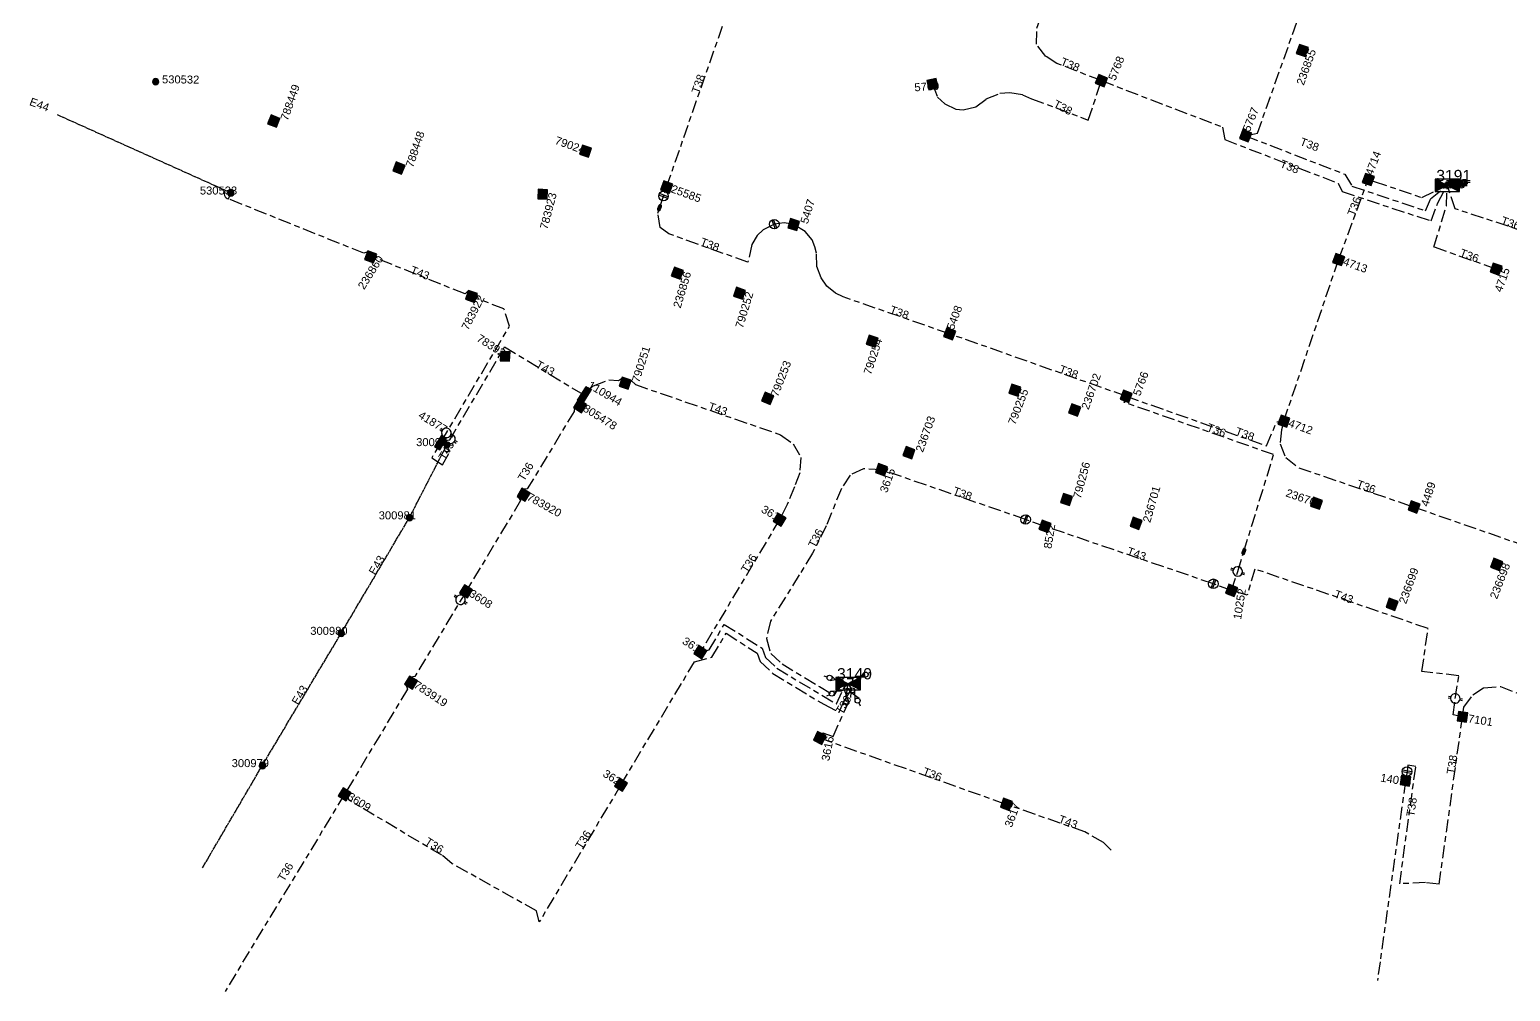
# Model space of a CAD drawing. Header units: metres. Extents: x 301341 to 310479, y 6262403 to 6265281.
# Drawn here: x 306599.6 to 307062.3, y 6264007.8 to 6264308.3 of the extents above; entities that cross this region are included whole.
import ezdxf
from ezdxf.enums import TextEntityAlignment as Align

# ---------------------------------------------------------------- set-up
doc = ezdxf.new("R2010")
doc.units = ezdxf.units.M
doc.linetypes.add('Cable Exist OH', pattern=[1, 1, 0])
doc.linetypes.add('Cable Exist UG', pattern=[8.2, 4, -1.2, 1.8, -1.2])
doc.layers.get('0').update_dxf_attribs({"color": 6})
for name, color, linetype in [('Equip_LV_EXT', 7, 'Continuous'), ('Mains_LV_EXT', 7, 'Continuous'), ('Sub_SP_EXT', 7, 'Continuous'), ('SupportsOH_SP_TR_HV_LV_SL_EXT', 7, 'Continuous'), ('SupportsUG_SP_LV_EXT', 7, 'Continuous'), ('SupportsUG_SP_LV_SL_EXT', 7, 'Continuous')]:
    doc.layers.add(name, color=color, linetype=linetype)
doc.styles.add('COLUMN_LABEL', font='arial.ttf')
doc.styles.add('iecARIAL', font='arial.ttf', dxfattribs={"height": 2})
doc.styles.add('POLE_LABEL', font='arial.ttf')
doc.styles.get("Standard").update_dxf_attribs({"font": 'arial.ttf'})

# ---------------------------------------------------------------- blocks, each defined once
blk = doc.blocks.new('SUB_PADMOUNT_EXT')
for points in [[(0, 0), (-3.84, 1.92), (-3.84, -1.92)], [(0, 0), (3.84, 1.92), (3.84, -1.92)]]:
    blk.add_hatch(color=256).paths.add_polyline_path(points)
for p, q in [((3.84, 1.92), (-3.84, -1.92)), ((-3.84, 1.92), (3.84, -1.92))]:
    blk.add_line(p, q)
blk.add_lwpolyline([(-3.84, -1.92), (3.84, -1.92), (3.84, 1.92), (-3.84, 1.92)], close=True)
for tag, height, flags, p in [('STREET_CODE', 0.2, 9, (1.5, 0)), ('ASSET_NUM', 3.5, 8, (2, 2)), ('CONSTRUCTED_VOLTAGE', 0.2, 9, (1.5, -0.2)), ('OPERATING_VOLTAGE', 0.2, 9, (1.5, -0.6)), ('ORIENTATION', 0.2, 9, (1.5, -0.8)), ('OWNED_BY', 0.2, 9, (1.5, -1)), ('OPERATED_BY', 0.2, 9, (1.5, -1.2)), ('SECONDARY_VOLTAGE', 0.2, 9, (1.5, -1.6)), ('STATE', 0.2, 9, (1.5, -1.8)), ('SUBSTATION_TYPE', 0.2, 9, (1.5, -2.2)), ('STREETNAME', 0.2, 9, (1.5, -3)), ('SUBURB', 0.2, 9, (1.5, -3.2)), ('Z', 0.2, 1, (1.5, -3.6)), ('NO_PHASES', 0.2, 9, (1.5, -0.4)), ('MAINTAINED_BY', 0.2, 9, (1.5, -1.4)), ('PARENT', 0.2, 9, (1.5, -2)), ('USAGE', 0.2, 9, (1.5, -2.4)), ('LEGEND', 0.2, 9, (1.5, -2.6)), ('LOCATION', 0.2, 9, (1.5, -2.8)), ('NOTES', 0.2, 9, (1.5, -3.4))]:
    blk.add_attdef(tag, text='', height=height, dxfattribs=dict(flags=flags)).set_placement(p, align=Align.MIDDLE_LEFT)
blk = doc.blocks.new('COLUMN_EXT')
blk.add_hatch(color=256).paths.add_polyline_path([(-1.49, 1.48), (-1.49, -1.49), (1.48, -1.49), (1.48, 1.48)])
blk.add_lwpolyline([(-1.49, -1.49), (1.48, -1.49), (1.48, 1.48), (-1.49, 1.48)], close=True)
for tag, height, style, flags, p in [('STRUCTURE_PLANT_NUMBER', 0.2, 'POLE_LABEL', 9, (1.81, 0.03)), ('ASSET_NUM', 2.5, 'COLUMN_LABEL', 8, (2, 2)), ('STREET_CODE', 0.2, 'COLUMN_LABEL', 9, (1.81, -0.2))]:
    blk.add_attdef(tag, text='', height=height, dxfattribs=dict(style=style, flags=flags)).set_placement(p, align=Align.MIDDLE_LEFT)
at = {"flags": 1}
blk.add_attdef('Z', (1.81, -2.35), '', height=0.2, dxfattribs=at)
at = {"flags": 9}
for tag, p in [('COLUMN_TYPE', (1.81, -0.4)), ('OWNED_BY', (1.81, -0.6)), ('STATE', (1.81, -0.8)), ('USAGE', (1.81, -1)), ('STREETNAME', (1.81, -1.6)), ('SUBURB', (1.81, -1.8)), ('LEGEND', (1.81, -1.2)), ('LOCATION', (1.81, -1.4)), ('NOTES', (1.81, -2))]:
    blk.add_attdef(tag, text='', height=0.2, dxfattribs=at).set_placement(p, align=Align.MIDDLE_LEFT)
blk = doc.blocks.new('PILLAR_EXT')
blk.add_hatch(color=256).paths.add_polyline_path([(-2.475, 0.99), (-2.475, -0.99), (2.475, -0.99), (2.475, 0.99)])
blk.add_lwpolyline([(-2.475, -0.99), (2.475, -0.99), (2.475, 0.99), (-2.475, 0.99)], close=True)
at = {"style": 'iecARIAL', "flags": 8}
blk.add_attdef('ASSET_NUM', (1.5, 3.5), '', height=2.5, dxfattribs=at)
for tag, p, flags in [('OWNED_BY', (0, -0.2), 9), ('STATE', (0, -0.4), 9), ('SUPPORT_TYPE', (0, -0.6), 9), ('STREETNAME', (0, -1.8), 9), ('SUBURB', (0, -2), 1), ('USAGE', (0, -0.8), 9), ('LEGEND', (0, -1), 9), ('LOCATION', (0, -1.2), 9), ('NOTES', (0, -1.4), 9), ('PARENT', (0, -1.6), 9)]:
    blk.add_attdef(tag, p, '', height=0.2, dxfattribs=dict(flags=flags))
blk = doc.blocks.new('POLE_EXT')
blk.add_hatch(color=256).paths.add_polyline_path([(-1, 0, 1), (1, 0, 1)])
blk.add_lwpolyline([(-1, 0, 1), (1, 0, 1)], format="xyb", close=True)
for tag, height, flags, p in [('pNumber', 2.5, 8, (-17.84, 2.07)), ('OWNED_BY', 0.2, 9, (1.35, -0.4)), ('SPECIAL_USE', 0.2, 9, (1.35, -0.8)), ('STATE', 0.2, 9, (1.35, -1)), ('cLV', 0.2, 9, (1.35, -1.4)), ('hDepth', 0.2, 9, (1.35, -1.6)), ('hDia', 0.2, 9, (1.35, -1.8)), ('cHV', 0.2, 9, (1.35, -2)), ('cLinedev', 0.2, 9, (1.35, -3.4)), ('pExisting', 0.2, 9, (1.35, -3.8)), ('pFooting', 0.2, 9, (1.35, -4.4)), ('pNew', 0.2, 9, (1.35, -4.6)), ('PARENT', 0.2, 9, (1.35, -0.6)), ('USAGE', 0.2, 9, (1.35, -1.2)), ('LBRACKET', 0.2, 9, (1.35, -2.2)), ('LExisting', 0.2, 9, (1.35, -2.4)), ('LANTNUMBER', 0.2, 9, (1.35, -2.6)), ('LOther', 0.2, 9, (1.35, -2.8)), ('LRemove', 0.2, 9, (1.35, -3)), ('LEGEND', 0.2, 9, (1.35, -3.2)), ('LOCATION', 0.2, 9, (1.35, -3.6)), ('PFNUMBER', 0.2, 9, (1.35, -4)), ('NEWPFNUMBER', 0.2, 9, (1.35, -4.2)), ('pRelocate', 0.2, 9, (1.35, -5)), ('pRemove', 0.2, 9, (1.35, -5.2)), ('pReplace', 0.2, 9, (1.35, -5.4)), ('pStay', 0.2, 9, (1.35, -5.6)), ('pType', 0.2, 9, (1.35, -5.8)), ('cspan', 0.2, 9, (1.35, -6)), ('STREETNAME', 0.2, 9, (1.35, -6.2)), ('SUBURB', 0.2, 9, (1.35, -6.4)), ('OPERATED_BY', 0.2, 9, (1.36, -7.01)), ('NOTES', 0.2, 9, (1.35, -6.6)), ('MAINTAINED_BY', 0.2, 9, (1.36, -6.81))]:
    blk.add_attdef(tag, text='', height=height, dxfattribs=dict(flags=flags)).set_placement(p, align=Align.MIDDLE_LEFT)
at = {"style": 'POLE_LABEL'}
for tag, height, flags, p in [('STRUCTURE_PLANT_NUMBER', 0.2, 9, (1.35, 0.03)), ('ASSET_NUM', 2.5, 8, (2, 2)), ('STREET_CODE', 0.2, 9, (1.35, -0.2))]:
    blk.add_attdef(tag, text='', height=height, dxfattribs=dict(at, flags=flags)).set_placement(p, align=Align.MIDDLE_LEFT)
at = {"flags": 1}
blk.add_attdef('Z', (1.35, -7.33), '', height=0.2, dxfattribs=at)
blk = doc.blocks.new('LV_STJ_EXT')
h = blk.add_hatch(color=256)
edge = h.paths.add_edge_path()
edge.add_ellipse((-0.59, 0.13), major_axis=(0.226, 0.226), ratio=1, start_angle=45, end_angle=135)
edge.add_line((-0.91, 0.13), (-0.91, -0.13))
edge.add_ellipse((-0.59, -0.13), major_axis=(0.226, 0.226), ratio=1, start_angle=135, end_angle=225)
edge.add_line((-0.59, -0.45), (0.59, -0.45))
edge.add_ellipse((0.59, -0.13), major_axis=(-0.226, 0.226), ratio=1, start_angle=135, end_angle=225)
edge.add_line((0.91, -0.13), (0.91, 0.13))
edge.add_ellipse((0.59, 0.13), major_axis=(-0.226, 0.226), ratio=1, start_angle=225, end_angle=315)
edge.add_line((0.59, 0.45), (-0.59, 0.45))
blk.add_lwpolyline([(-0.91, 0.13), (-0.91, -0.13, 0.414214), (-0.59, -0.45), (0.59, -0.45, 0.414214), (0.91, -0.13), (0.91, 0.13, 0.414214), (0.59, 0.45), (-0.59, 0.45, 0.414214)], format="xyb", close=True)
at = {"flags": 1}
blk.add_attdef('Z', (0, 0), '', height=0.2, dxfattribs=at)
at = {"flags": 9}
for tag, p in [('ORIENTATION', (0, 0)), ('USAGE', (0, -0.2)), ('LEGEND', (0, -0.4)), ('NOTES', (0, -0.6))]:
    blk.add_attdef(tag, text='', height=0.2, dxfattribs=at).set_placement(p, align=Align.MIDDLE_LEFT)
blk = doc.blocks.new('LV_UG_LINKS_CLOSED_EXT')
blk.add_wipeout([(-1.06, 1.06), (-1.18, 0.92), (-1.29, 0.76), (-1.37, 0.59), (-1.43, 0.42), (-1.48, 0.23), (-1.49, 0.05), (-1.49, -0.14), (-1.46, -0.33), (-1.41, -0.51), (-1.33, -0.68), (-1.24, -0.84), (-1.12, -0.99), (-0.99, -1.12), (-0.84, -1.24), (-0.68, -1.33), (-0.51, -1.41), (-0.33, -1.46), (-0.14, -1.49), (0.05, -1.49), (0.23, -1.48), (0.42, -1.43), (0.59, -1.37), (0.76, -1.29), (0.92, -1.18), (1.06, -1.06), (1.18, -0.92), (1.29, -0.76), (1.37, -0.59), (1.43, -0.42), (1.48, -0.23), (1.49, -0.05), (1.49, 0.14), (1.46, 0.33), (1.41, 0.51), (1.33, 0.68), (1.24, 0.84), (1.12, 0.99), (0.99, 1.12), (0.84, 1.24), (0.68, 1.33), (0.51, 1.41), (0.33, 1.46), (0.14, 1.49), (-0.05, 1.49), (-0.23, 1.48), (-0.42, 1.43), (-0.59, 1.37), (-0.76, 1.29), (-0.92, 1.18)])
for p, q in [((-0.25, -1.48), (-0.25, 1.48)), ((0.25, -1.48), (0.25, 1.48))]:
    blk.add_line(p, q)
blk.add_circle((0, 0), 1.5)
at = {"flags": 9}
for tag, p in [('ACTUAL_STATUS', (0, 0)), ('CONSTRUCTED_VOLTAGE', (0, -0.2)), ('OPERATING_VOLTAGE', (0, -0.6)), ('ORIENTATION', (0, -0.8)), ('STATE', (0, -1)), ('SWITCH_TYPE', (0, -1.2)), ('NO_PHASES', (0, -0.4)), ('USAGE', (0, -1.4)), ('NOTES', (0, -1.6))]:
    blk.add_attdef(tag, text='', height=0.2, dxfattribs=at).set_placement(p, align=Align.MIDDLE_LEFT)
at = {"flags": 1}
blk.add_attdef('Z', (0, 0), '', height=0.2, dxfattribs=at)
blk = doc.blocks.new('LV_UG_LINKS_OPEN_EXT')
for p, q in [((-0.25, 1.47), (-0.25, 2.22)), ((0.25, 1.47), (0.25, 2.22)), ((-0.25, -1.47), (-0.25, -2.22)), ((0.25, -1.47), (0.25, -2.22))]:
    blk.add_line(p, q)
at = {"flags": 9}
for tag, p in [('ACTUAL_STATUS', (0, 0)), ('CONSTRUCTED_VOLTAGE', (0, -0.2)), ('OPERATING_VOLTAGE', (0, -0.6)), ('ORIENTATION', (0, -0.8)), ('STATE', (0, -1)), ('SWITCH_TYPE', (0, -1.2)), ('NO_PHASES', (0, -0.4)), ('USAGE', (0, -1.4)), ('NOTES', (0, -1.6))]:
    blk.add_attdef(tag, text='', height=0.2, dxfattribs=at).set_placement(p, align=Align.MIDDLE_LEFT)
at = {"flags": 1}
blk.add_attdef('Z', (0, 0), '', height=0.2, dxfattribs=at)
blk.add_wipeout([(-0.25, 1.47), (-0.43, 1.43), (-0.61, 1.36), (-0.77, 1.28), (-0.93, 1.17), (-1.07, 1.05), (-1.19, 0.9), (-1.29, 0.75), (-1.38, 0.58), (-1.44, 0.4), (-1.48, 0.22), (-1.49, 0.03), (-1.49, -0.16), (-1.45, -0.34), (-1.4, -0.52), (-1.32, -0.69), (-1.23, -0.85), (-1.11, -1), (-0.98, -1.13), (-0.83, -1.24), (-0.66, -1.34), (-0.49, -1.41), (-0.31, -1.46), (-0.13, -1.49), (0.06, -1.49), (0.25, -1.47), (0.43, -1.43), (0.61, -1.36), (0.77, -1.28), (0.93, -1.17), (1.07, -1.05), (1.19, -0.9), (1.29, -0.75), (1.38, -0.58), (1.44, -0.4), (1.48, -0.22), (1.49, -0.03), (1.49, 0.16), (1.45, 0.34), (1.4, 0.52), (1.32, 0.69), (1.23, 0.85), (1.11, 1), (0.98, 1.13), (0.83, 1.24), (0.66, 1.34), (0.49, 1.41), (0.31, 1.46), (0.13, 1.49), (-0.06, 1.49)])
blk.add_lwpolyline([(0, -1.49, 1), (0, 1.49, 1)], format="xyb", close=True)
blk = doc.blocks.new('LV_UG_DFUSE_CLOSED_EXT')
for points in [[(1, 0), (0, 0)], [(5.04, 0.73), (2.16, -0.72)], [(5.05, -0.71), (2.16, 0.72)], [(6.2, 0.01), (7.2, 0.01)]]:
    blk.add_lwpolyline(points)
for centre in [(1.8, 0), (5.4, 0.01)]:
    blk.add_circle(centre, 0.8)
at = {"flags": 9}
for tag, p in [('ACTUAL_STATUS', (0, 0)), ('CONSTRUCTED_VOLTAGE', (0, -0.2)), ('OPERATING_VOLTAGE', (0, -0.6)), ('ORIENTATION', (0, -0.8)), ('STATE', (0, -1)), ('SWITCH_TYPE', (0, -1.2)), ('NO_PHASES', (0, -0.4)), ('USAGE', (0, -1.4)), ('NOTES', (0, -1.6))]:
    blk.add_attdef(tag, text='', height=0.2, dxfattribs=at).set_placement(p, align=Align.MIDDLE_LEFT)
at = {"flags": 1}
blk.add_attdef('Z', (0, 0), '', height=0.2, dxfattribs=at)

msp = doc.modelspace()

# ---------------------------------------------------------------- linework, layer by layer
at = {"layer": 'Mains_LV_EXT', "linetype": 'Cable Exist UG'}
for points in [[(306979.51, 6264275.17), (306983.23, 6264275.96), (307002.43, 6264330.07), (307001.31, 6264333.13)], [(306934.49, 6264292.4), (306920.58, 6264297.75), (306917.08, 6264299.99), (306914.17, 6264303.8), (306914.33, 6264308.83), (306918.74, 6264321.14)], [(306881.71, 6264291.31), (306883.31, 6264287.23), (306885.56, 6264285.13), (306888.98, 6264283.44), (306891.33, 6264283.24), (306895.24, 6264284.22), (306898.48, 6264286.69), (306902.79, 6264288.47), (306905.84, 6264288.75), (306909.84, 6264288.02), (306912.65, 6264286.76), (306930.39, 6264280.06), (306934.49, 6264292.4)], [(306934.49, 6264292.4), (306972.28, 6264277.9), (306973.01, 6264273.99), (307008.5, 6264260.32), (307009.69, 6264257.74), (307037.49, 6264248.56), (307039.59, 6264254.19), (307042.56, 6264259.72)], [(306979.51, 6264275.17), (307010.57, 6264263.14), (307012.76, 6264259.43), (307035.74, 6264251.72), (307037.3, 6264255.5), (307042.56, 6264259.72)], [(307008.6, 6264236.5), (307017.88, 6264261.53)], [(307017.88, 6264261.53), (307019.76, 6264260.89)], [(307019.76, 6264260.89), (307034.6, 6264255.88), (307042.56, 6264259.72)], [(307057.82, 6264233.51), (307038.37, 6264240.41), (307042.27, 6264253.29), (307042.56, 6264259.72)], [(307076.73, 6264256.46), (307073.98, 6264257.39), (307069.4, 6264244.31), (307045.06, 6264252.35), (307042.56, 6264259.72)], [(306887.05, 6264213.28), (306853.8, 6264224.82), (306851.35, 6264226), (306848.68, 6264228.22), (306846.87, 6264230.77), (306845.57, 6264234.32), (306845.44, 6264238.51), (306844.95, 6264240.52), (306844.07, 6264242.67), (306841.96, 6264245.3), (306838.32, 6264247.44)], [(306991.5, 6264186.02), (307008.6, 6264236.5)], [(306942.22, 6264193.79), (306887.05, 6264213.28)], [(306772.87, 6264194.15), (306775.76, 6264197.09), (306780.52, 6264198.93), (306783.54, 6264198.66), (306784.87, 6264199.55), (306787.49, 6264198.73), (306788.85, 6264197.44), (306834.21, 6264181.78), (306838.14, 6264178.95), (306840.54, 6264174.69), (306840.2, 6264169.88), (306838.54, 6264165.47), (306836.31, 6264160), (306833.91, 6264155.24)], [(306979, 6264145.29), (306988.3, 6264175.56), (306941.63, 6264191.88), (306942.22, 6264193.79)], [(306942.22, 6264193.79), (306986.09, 6264178.32), (306989.27, 6264185.84), (306991.5, 6264186.02)], [(306991.5, 6264186.02), (306990.73, 6264183.34), (306990.31, 6264178.89), (306992.08, 6264174.63), (306996.16, 6264171.46), (307032.19, 6264159.15)], [(306865.77, 6264170.84), (306860.12, 6264171.13), (306855.97, 6264169.15), (306853.25, 6264164.99), (306848.51, 6264153.26), (306844.17, 6264144.73), (306840.05, 6264137.95), (306831.08, 6264123.54), (306829.82, 6264118.05), (306831.15, 6264113.38), (306834.69, 6264110.18), (306846.36, 6264103.05), (306850.98, 6264100.34), (306853.49, 6264104.37), (306855.31, 6264104.03)], [(307032.19, 6264159.15), (307085.28, 6264140.68)], [(306833.91, 6264155.24), (306809.16, 6264113.83)], [(306809.16, 6264113.83), (306811.92, 6264114.6), (306816.62, 6264122.5), (306828.52, 6264115.05), (306829.49, 6264112.18), (306833.03, 6264108.82), (306851.69, 6264097.65), (306854.01, 6264102.7), (306855.31, 6264104.03)], [(306784.34, 6264072.41), (306807.28, 6264110.77), (306812.74, 6264112.25), (306817.24, 6264119.76), (306826.95, 6264113.49), (306827.86, 6264110.95), (306831.84, 6264107.12), (306847.74, 6264097.53), (306852.49, 6264095.05), (306854.86, 6264100.57), (306855.31, 6264104.03)], [(306846.47, 6264087.01), (306847.4, 6264088.63), (306850.62, 6264087.46), (306856.16, 6264099.75), (306856.34, 6264102.41), (306855.31, 6264104.03)], [(307040.04, 6264041.31), (307047.3, 6264093.64)], [(306846.47, 6264087.01), (306904.82, 6264066.28)], [(306697.98, 6264069.42), (306660.63, 6264007.84)], [(306758.83, 6264029.56), (306757.93, 6264032.99), (306731.64, 6264047.73), (306728.39, 6264050.37), (306699.58, 6264067.46), (306697.98, 6264069.42)], [(306784.34, 6264072.41), (306758.83, 6264029.56)], [(306937.51, 6264052), (306935.09, 6264054.39), (306929.31, 6264057.67), (306904.82, 6264066.28)]]:
    msp.add_lwpolyline(points, dxfattribs=at)
at = {"layer": 'Mains_LV_EXT', "linetype": 'Cable Exist OH'}
for points in [[(306662.24, 6264257.43), (306608.24, 6264281.72)], [(306696.92, 6264119.74), (306718.24, 6264155.85)], [(306653.59, 6264046.44), (306672.31, 6264078.48), (306696.92, 6264119.74)]]:
    msp.add_lwpolyline(points, dxfattribs=at)
at = {"layer": 'Mains_LV_EXT', "linetype": 'Continuous'}
for points in [[(306660.63, 6264258.17, 0.516591), (306661.75, 6264255.44)], [(306729.11, 6264176.97, 0.406018), (306730.71, 6264176.76)]]:
    msp.add_lwpolyline(points, format="xyb", dxfattribs=at)

# ---------------------------------------------------------------- block references
at = {"layer": 'Equip_LV_EXT'}
for p in [(307041.56, 6264259.61), (307041.61, 6264260.03), (307041.82, 6264260.39), (307042.15, 6264260.63), (307042.56, 6264260.72)]:
    msp.add_blockref('LV_UG_DFUSE_CLOSED_EXT', p, dxfattribs=at)
for name, p, rotation in [('LV_STJ_EXT', (306796.42, 6264252.71), 69.94614195548051), ('LV_STJ_EXT', (306979, 6264145.29), 71.01957392173227), ('LV_UG_DFUSE_CLOSED_EXT', (306854.71, 6264104.22), 162.6730571647458), ('LV_UG_DFUSE_CLOSED_EXT', (306855.97, 6264104.38), 26.87647228065877), ('LV_UG_DFUSE_CLOSED_EXT', (306854.96, 6264103.45), 208.2384467967797), ('LV_UG_DFUSE_CLOSED_EXT', (306855.28, 6264103.49), 264.6184529714472), ('LV_UG_DFUSE_CLOSED_EXT', (306855.81, 6264103.49), 297.1981282286598)]:
    msp.add_blockref(name, p, dxfattribs=dict(at, rotation=rotation))
at = {"layer": 'Sub_SP_EXT'}
ref = msp.add_blockref('SUB_PADMOUNT_EXT', (307042.56, 6264259.72), dxfattribs=at)
ref.add_attrib('ASSET_NUM', '3191', dxfattribs={"layer": '0', "height": 3.5}).set_placement((307044.56, 6264259.97), align=Align.BOTTOM_CENTER)
ref = msp.add_blockref('SUB_PADMOUNT_EXT', (306855.31, 6264104.03), dxfattribs=at)
ref.add_attrib('ASSET_NUM', '3140', dxfattribs={"layer": '0', "height": 3.5}).set_placement((306857.31, 6264104.28), align=Align.BOTTOM_CENTER)
at = {"layer": 'SupportsOH_SP_TR_HV_LV_SL_EXT'}
ref = msp.add_blockref('POLE_EXT', (306638.94, 6264292.07), dxfattribs=at)
ref.add_attrib('ASSET_NUM', '530532', dxfattribs={"layer": '0', "height": 2.5, "rotation": 359.5034, "style": 'POLE_LABEL'}).set_placement((306640.94, 6264292.82), align=Align.MIDDLE_LEFT)
ref = msp.add_blockref('POLE_EXT', (306662.42, 6264257.32), dxfattribs=at)
ref.add_attrib('ASSET_NUM', '530533', dxfattribs={"layer": '0', "height": 2.5, "style": 'POLE_LABEL'}).set_placement((306664.42, 6264258.07), align=Align.MIDDLE_RIGHT)
ref = msp.add_blockref('POLE_EXT', (306730, 6264178.7), dxfattribs=at)
ref.add_attrib('ASSET_NUM', '300982', dxfattribs={"layer": '0', "height": 2.5, "rotation": 359.9367, "style": 'POLE_LABEL'}).set_placement((306732, 6264179.45), align=Align.MIDDLE_RIGHT)
ref = msp.add_blockref('POLE_EXT', (306718.3, 6264155.85), dxfattribs=at)
ref.add_attrib('ASSET_NUM', '300981', dxfattribs={"layer": '0', "height": 2.5, "rotation": 0.1234, "style": 'POLE_LABEL'}).set_placement((306720.3, 6264156.6), align=Align.MIDDLE_RIGHT)
ref = msp.add_blockref('POLE_EXT', (306696.92, 6264119.74), dxfattribs=at)
ref.add_attrib('ASSET_NUM', '300980', dxfattribs={"layer": '0', "height": 2.5, "rotation": 359.9739, "style": 'POLE_LABEL'}).set_placement((306698.92, 6264120.49), align=Align.MIDDLE_RIGHT)
ref = msp.add_blockref('POLE_EXT', (306672.36, 6264078.41), dxfattribs=at)
ref.add_attrib('ASSET_NUM', '300979', dxfattribs={"layer": '0', "height": 2.5, "rotation": 359.9865, "style": 'POLE_LABEL'}).set_placement((306674.36, 6264079.16), align=Align.MIDDLE_RIGHT)
at = {"layer": 'SupportsUG_SP_LV_EXT'}
ref = msp.add_blockref('PILLAR_EXT', (306772.87, 6264194.15), dxfattribs=dict(at, rotation=237.8377994597488))
ref.add_attrib('ASSET_NUM', '110944', dxfattribs={"layer": '0', "height": 2.5, "rotation": 329.2198, "style": 'iecARIAL'}).set_placement((306774.37, 6264197.65), align=Align.MIDDLE_LEFT)
ref = msp.add_blockref('PILLAR_EXT', (306728.22, 6264179.67), dxfattribs=dict(at, rotation=238.2411118340441))
ref.add_attrib('ASSET_NUM', '41877', dxfattribs={"layer": '0', "height": 2.5, "rotation": 328.2773, "style": 'iecARIAL'}).set_placement((306729.72, 6264183.17), align=Align.MIDDLE_RIGHT)
at = {"layer": 'SupportsUG_SP_LV_SL_EXT'}
ref = msp.add_blockref('COLUMN_EXT', (306997.27, 6264301.81), dxfattribs=dict(at, rotation=250.2078264920328))
ref.add_attrib('ASSET_NUM', '236855', dxfattribs={"layer": '0', "height": 2.5, "rotation": 70.2803, "style": 'COLUMN_LABEL'}).set_placement((306999.27, 6264302.56), align=Align.TOP_RIGHT)
ref = msp.add_blockref('COLUMN_EXT', (306934.49, 6264292.4), dxfattribs=dict(at, rotation=157.754629104269))
ref.add_attrib('ASSET_NUM', '5768', dxfattribs={"layer": '0', "height": 2.5, "rotation": 67.8634, "style": 'COLUMN_LABEL'}).set_placement((306936.49, 6264293.15), align=Align.TOP_LEFT)
ref = msp.add_blockref('COLUMN_EXT', (306675.85, 6264279.76), dxfattribs=dict(at, rotation=338.5896160308232))
ref.add_attrib('ASSET_NUM', '788449', dxfattribs={"layer": '0', "height": 2.5, "rotation": 70.7686, "style": 'COLUMN_LABEL'}).set_placement((306677.85, 6264280.51), align=Align.TOP_LEFT)
ref = msp.add_blockref('COLUMN_EXT', (306881.71, 6264291.31), dxfattribs=dict(at, rotation=281.1310680715611))
ref.add_attrib('ASSET_NUM', '5769', dxfattribs={"layer": '0', "height": 2.5, "rotation": 3.8495, "style": 'COLUMN_LABEL'}).set_placement((306883.71, 6264292.06), align=Align.TOP_RIGHT)
ref = msp.add_blockref('COLUMN_EXT', (306979.51, 6264275.17), dxfattribs=dict(at, rotation=157.7936448017468))
ref.add_attrib('ASSET_NUM', '5767', dxfattribs={"layer": '0', "height": 2.5, "rotation": 67.9023, "style": 'COLUMN_LABEL'}).set_placement((306981.51, 6264275.92), align=Align.BOTTOM_LEFT)
ref = msp.add_blockref('COLUMN_EXT', (306714.99, 6264265.1), dxfattribs=dict(at, rotation=338.5896160308232))
ref.add_attrib('ASSET_NUM', '788448', dxfattribs={"layer": '0', "height": 2.5, "rotation": 71.4279, "style": 'COLUMN_LABEL'}).set_placement((306716.99, 6264265.85), align=Align.TOP_LEFT)
ref = msp.add_blockref('COLUMN_EXT', (306773.3, 6264270.38), dxfattribs=dict(at, rotation=250.8210140292979))
ref.add_attrib('ASSET_NUM', '790247', dxfattribs={"layer": '0', "height": 2.5, "rotation": 340.2127, "style": 'COLUMN_LABEL'}).set_placement((306775.3, 6264271.13), align=Align.TOP_RIGHT)
ref = msp.add_blockref('COLUMN_EXT', (307017.88, 6264261.53), dxfattribs=dict(at, rotation=160.5097375877126))
ref.add_attrib('ASSET_NUM', '4714', dxfattribs={"layer": '0', "height": 2.5, "rotation": 69.2812, "style": 'COLUMN_LABEL'}).set_placement((307019.88, 6264262.28), align=Align.BOTTOM_LEFT)
ref = msp.add_blockref('COLUMN_EXT', (306798.6, 6264259.2), dxfattribs=dict(at, rotation=69.9461420421742))
ref.add_attrib('ASSET_NUM', '25585', dxfattribs={"layer": '0', "height": 2.5, "rotation": 339.9102, "style": 'COLUMN_LABEL'}).set_placement((306800.6, 6264259.95), align=Align.TOP_LEFT)
ref = msp.add_blockref('COLUMN_EXT', (306759.9, 6264256.9), dxfattribs=dict(at, rotation=177.9329850797703))
ref.add_attrib('ASSET_NUM', '783923', dxfattribs={"layer": '0', "height": 2.5, "rotation": 75.3156, "style": 'COLUMN_LABEL'}).set_placement((306761.9, 6264257.65), align=Align.TOP_RIGHT)
ref = msp.add_blockref('COLUMN_EXT', (306838.32, 6264247.44), dxfattribs=dict(at, rotation=162.8756894988758))
ref.add_attrib('ASSET_NUM', '5407', dxfattribs={"layer": '0', "height": 2.5, "rotation": 72.9847, "style": 'COLUMN_LABEL'}).set_placement((306840.32, 6264248.19), align=Align.TOP_LEFT)
ref = msp.add_blockref('COLUMN_EXT', (306706.13, 6264237.36), dxfattribs=dict(at, rotation=339.7443503888295))
ref.add_attrib('ASSET_NUM', '236860', dxfattribs={"layer": '0', "height": 2.5, "rotation": 58.0177, "style": 'COLUMN_LABEL'}).set_placement((306708.13, 6264238.11), align=Align.TOP_RIGHT)
ref = msp.add_blockref('COLUMN_EXT', (307008.6, 6264236.5), dxfattribs=dict(at, rotation=70.18523815284509))
ref.add_attrib('ASSET_NUM', '4713', dxfattribs={"layer": '0', "height": 2.5, "rotation": 340.1487, "style": 'COLUMN_LABEL'}).set_placement((307010.6, 6264237.25), align=Align.TOP_LEFT)
ref = msp.add_blockref('COLUMN_EXT', (306801.95, 6264232.25), dxfattribs=dict(at, rotation=159.6583952583406))
ref.add_attrib('ASSET_NUM', '236856', dxfattribs={"layer": '0', "height": 2.5, "rotation": 73.1972, "style": 'COLUMN_LABEL'}).set_placement((306803.95, 6264233), align=Align.TOP_RIGHT)
ref = msp.add_blockref('COLUMN_EXT', (307057.82, 6264233.51), dxfattribs=dict(at, rotation=340.1407098629705))
ref.add_attrib('ASSET_NUM', '4715', dxfattribs={"layer": '0', "height": 2.5, "rotation": 70.1769, "style": 'COLUMN_LABEL'}).set_placement((307059.82, 6264234.26), align=Align.TOP_RIGHT)
ref = msp.add_blockref('COLUMN_EXT', (306737.65, 6264224.98), dxfattribs=dict(at, rotation=340.0168934781))
ref.add_attrib('ASSET_NUM', '783922', dxfattribs={"layer": '0', "height": 2.5, "rotation": 62.9892, "style": 'COLUMN_LABEL'}).set_placement((306739.65, 6264225.73), align=Align.TOP_RIGHT)
ref = msp.add_blockref('COLUMN_EXT', (306821.39, 6264225.97), dxfattribs=dict(at, rotation=340.8508790686716))
ref.add_attrib('ASSET_NUM', '790252', dxfattribs={"layer": '0', "height": 2.5, "rotation": 73.1515, "style": 'COLUMN_LABEL'}).set_placement((306823.39, 6264226.72), align=Align.TOP_RIGHT)
ref = msp.add_blockref('COLUMN_EXT', (306887.05, 6264213.28), dxfattribs=dict(at, rotation=159.3562735058641))
ref.add_attrib('ASSET_NUM', '5408', dxfattribs={"layer": '0', "height": 2.5, "rotation": 69.4653, "style": 'COLUMN_LABEL'}).set_placement((306889.05, 6264214.03), align=Align.BOTTOM_LEFT)
ref = msp.add_blockref('COLUMN_EXT', (306748.17, 6264206.28), dxfattribs=dict(at, rotation=356.4253746172219))
ref.add_attrib('ASSET_NUM', '783921', dxfattribs={"layer": '0', "height": 2.5, "rotation": 327.2368, "style": 'COLUMN_LABEL'}).set_placement((306750.17, 6264207.03), align=Align.TOP_RIGHT)
ref = msp.add_blockref('COLUMN_EXT', (306862.89, 6264211.03), dxfattribs=dict(at, rotation=341.0853444652504))
ref.add_attrib('ASSET_NUM', '790254', dxfattribs={"layer": '0', "height": 2.5, "rotation": 71.9257, "style": 'COLUMN_LABEL'}).set_placement((306864.89, 6264211.78), align=Align.MIDDLE_RIGHT)
ref = msp.add_blockref('COLUMN_EXT', (306785.67, 6264197.88), dxfattribs=dict(at, rotation=341.1076501290622))
ref.add_attrib('ASSET_NUM', '790251', dxfattribs={"layer": '0', "height": 2.5, "rotation": 72.4744, "style": 'COLUMN_LABEL'}).set_placement((306787.67, 6264198.63), align=Align.TOP_LEFT)
ref = msp.add_blockref('COLUMN_EXT', (306830.22, 6264193.13), dxfattribs=dict(at, rotation=337.166345886792))
ref.add_attrib('ASSET_NUM', '790253', dxfattribs={"layer": '0', "height": 2.5, "rotation": 68.7204, "style": 'COLUMN_LABEL'}).set_placement((306832.22, 6264193.88), align=Align.MIDDLE_LEFT)
ref = msp.add_blockref('COLUMN_EXT', (306926.11, 6264189.51), dxfattribs=dict(at, rotation=160.1675997102997))
ref.add_attrib('ASSET_NUM', '236702', dxfattribs={"layer": '0', "height": 2.5, "rotation": 70.2766, "style": 'COLUMN_LABEL'}).set_placement((306928.11, 6264190.26), align=Align.TOP_LEFT)
ref = msp.add_blockref('COLUMN_EXT', (306942.22, 6264193.79), dxfattribs=dict(at, rotation=159.3942886700208))
ref.add_attrib('ASSET_NUM', '5766', dxfattribs={"layer": '0', "height": 2.5, "rotation": 69.5027, "style": 'COLUMN_LABEL'}).set_placement((306944.22, 6264194.54), align=Align.TOP_LEFT)
ref = msp.add_blockref('COLUMN_EXT', (306907.42, 6264195.66), dxfattribs=dict(at, rotation=341.0853444652504))
ref.add_attrib('ASSET_NUM', '790255', dxfattribs={"layer": '0', "height": 2.5, "rotation": 68.8801, "style": 'COLUMN_LABEL'}).set_placement((306909.42, 6264196.41), align=Align.TOP_RIGHT)
ref = msp.add_blockref('COLUMN_EXT', (306771.56, 6264190.71), dxfattribs=dict(at, rotation=57.77524515966379))
ref.add_attrib('ASSET_NUM', '805478', dxfattribs={"layer": '0', "height": 2.5, "rotation": 327.739, "style": 'COLUMN_LABEL'}).set_placement((306773.56, 6264191.46), align=Align.TOP_LEFT)
ref = msp.add_blockref('COLUMN_EXT', (306874.33, 6264176.18), dxfattribs=dict(at, rotation=340.1746232505129))
ref.add_attrib('ASSET_NUM', '236703', dxfattribs={"layer": '0', "height": 2.5, "rotation": 70.0612, "style": 'COLUMN_LABEL'}).set_placement((306876.33, 6264176.93), align=Align.TOP_LEFT)
ref = msp.add_blockref('COLUMN_EXT', (306991.5, 6264186.02), dxfattribs=dict(at, rotation=70.21424982532875))
ref.add_attrib('ASSET_NUM', '4712', dxfattribs={"layer": '0', "height": 2.5, "rotation": 340.178, "style": 'COLUMN_LABEL'}).set_placement((306993.5, 6264186.77), align=Align.TOP_LEFT)
ref = msp.add_blockref('COLUMN_EXT', (306865.77, 6264170.84), dxfattribs=dict(at, rotation=340.1746232844458))
ref.add_attrib('ASSET_NUM', '3615', dxfattribs={"layer": '0', "height": 2.5, "rotation": 70.2108, "style": 'COLUMN_LABEL'}).set_placement((306867.77, 6264171.59), align=Align.TOP_RIGHT)
ref = msp.add_blockref('COLUMN_EXT', (306923.58, 6264161.52), dxfattribs=dict(at, rotation=341.2564266303434))
ref.add_attrib('ASSET_NUM', '790256', dxfattribs={"layer": '0', "height": 2.5, "rotation": 74.9989, "style": 'COLUMN_LABEL'}).set_placement((306925.58, 6264162.27), align=Align.TOP_LEFT)
ref = msp.add_blockref('COLUMN_EXT', (307032.19, 6264159.15), dxfattribs=dict(at, rotation=159.6343854007071))
ref.add_attrib('ASSET_NUM', '4489', dxfattribs={"layer": '0', "height": 2.5, "rotation": 71.865, "style": 'COLUMN_LABEL'}).set_placement((307034.19, 6264159.9), align=Align.TOP_LEFT)
ref = msp.add_blockref('COLUMN_EXT', (306753.92, 6264163), dxfattribs=dict(at, rotation=239.5344553747638))
ref.add_attrib('ASSET_NUM', '783920', dxfattribs={"layer": '0', "height": 2.5, "rotation": 330.9454, "style": 'COLUMN_LABEL'}).set_placement((306755.92, 6264163.75), align=Align.TOP_LEFT)
ref = msp.add_blockref('COLUMN_EXT', (306945.33, 6264154.06), dxfattribs=dict(at, rotation=339.9917501379053))
ref.add_attrib('ASSET_NUM', '236701', dxfattribs={"layer": '0', "height": 2.5, "rotation": 74.0152, "style": 'COLUMN_LABEL'}).set_placement((306947.33, 6264154.81), align=Align.TOP_LEFT)
ref = msp.add_blockref('COLUMN_EXT', (307001.68, 6264160.35), dxfattribs=dict(at, rotation=160.7008144651046))
ref.add_attrib('ASSET_NUM', '236700', dxfattribs={"layer": '0', "height": 2.5, "rotation": 340.7735, "style": 'COLUMN_LABEL'}).set_placement((307003.68, 6264161.1), align=Align.TOP_RIGHT)
ref = msp.add_blockref('COLUMN_EXT', (306833.91, 6264155.24), dxfattribs=dict(at, rotation=239.8600631111749))
ref.add_attrib('ASSET_NUM', '3618', dxfattribs={"layer": '0', "height": 2.5, "rotation": 329.8963, "style": 'COLUMN_LABEL'}).set_placement((306835.91, 6264155.99), align=Align.TOP_RIGHT)
ref = msp.add_blockref('COLUMN_EXT', (306916.85, 6264153.13), dxfattribs=dict(at, rotation=340.1460119834026))
ref.add_attrib('ASSET_NUM', '8522', dxfattribs={"layer": '0', "height": 2.5, "rotation": 80.9164, "style": 'COLUMN_LABEL'}).set_placement((306918.85, 6264153.88), align=Align.MIDDLE_RIGHT)
ref = msp.add_blockref('COLUMN_EXT', (307057.96, 6264141.25), dxfattribs=dict(at, rotation=158.7210179187231))
ref.add_attrib('ASSET_NUM', '236698', dxfattribs={"layer": '0', "height": 2.5, "rotation": 68.8299, "style": 'COLUMN_LABEL'}).set_placement((307059.96, 6264142), align=Align.TOP_RIGHT)
ref = msp.add_blockref('COLUMN_EXT', (307025.32, 6264128.79), dxfattribs=dict(at, rotation=339.9917501150832))
ref.add_attrib('ASSET_NUM', '236699', dxfattribs={"layer": '0', "height": 2.5, "rotation": 70.0612, "style": 'COLUMN_LABEL'}).set_placement((307027.32, 6264129.54), align=Align.TOP_LEFT)
ref = msp.add_blockref('COLUMN_EXT', (306735.96, 6264132.85), dxfattribs=dict(at, rotation=57.76724180268513))
ref.add_attrib('ASSET_NUM', '3608', dxfattribs={"layer": '0', "height": 2.5, "rotation": 327.7312, "style": 'COLUMN_LABEL'}).set_placement((306737.96, 6264133.6), align=Align.TOP_LEFT)
ref = msp.add_blockref('COLUMN_EXT', (306975.18, 6264133.12), dxfattribs=dict(at, rotation=338.1299009801859))
ref.add_attrib('ASSET_NUM', '10252', dxfattribs={"layer": '0', "height": 2.5, "rotation": 80.9142, "style": 'COLUMN_LABEL'}).set_placement((306977.18, 6264133.87), align=Align.TOP_RIGHT)
ref = msp.add_blockref('COLUMN_EXT', (306809.16, 6264113.83), dxfattribs=dict(at, rotation=237.4797053893584))
ref.add_attrib('ASSET_NUM', '3619', dxfattribs={"layer": '0', "height": 2.5, "rotation": 327.5159, "style": 'COLUMN_LABEL'}).set_placement((306811.16, 6264114.58), align=Align.TOP_RIGHT)
ref = msp.add_blockref('COLUMN_EXT', (306718.75, 6264104.31), dxfattribs=dict(at, rotation=238.907376625786))
ref.add_attrib('ASSET_NUM', '783919', dxfattribs={"layer": '0', "height": 2.5, "rotation": 326.6888, "style": 'COLUMN_LABEL'}).set_placement((306720.75, 6264105.06), align=Align.TOP_LEFT)
ref = msp.add_blockref('COLUMN_EXT', (307047.3, 6264093.64), dxfattribs=dict(at, rotation=81.02359883172144))
ref.add_attrib('ASSET_NUM', '7101', dxfattribs={"layer": '0', "height": 2.5, "rotation": 350.9876, "style": 'COLUMN_LABEL'}).set_placement((307049.3, 6264094.39), align=Align.TOP_LEFT)
ref = msp.add_blockref('COLUMN_EXT', (306846.47, 6264087.01), dxfattribs=dict(at, rotation=333.2811501563159))
ref.add_attrib('ASSET_NUM', '3616', dxfattribs={"layer": '0', "height": 2.5, "rotation": 78.7796, "style": 'COLUMN_LABEL'}).set_placement((306848.47, 6264087.76), align=Align.TOP_RIGHT)
ref = msp.add_blockref('COLUMN_EXT', (306784.34, 6264072.41), dxfattribs=dict(at, rotation=237.6606782083655))
ref.add_attrib('ASSET_NUM', '3620', dxfattribs={"layer": '0', "height": 2.5, "rotation": 327.6969, "style": 'COLUMN_LABEL'}).set_placement((306786.34, 6264073.16), align=Align.TOP_RIGHT)
ref = msp.add_blockref('COLUMN_EXT', (307029.5, 6264073.66), dxfattribs=dict(at, rotation=261.0637141960192))
ref.add_attrib('ASSET_NUM', '14075', dxfattribs={"layer": '0', "height": 2.5, "rotation": 351.0999, "style": 'COLUMN_LABEL'}).set_placement((307031.5, 6264074.41), align=Align.TOP_RIGHT)
ref = msp.add_blockref('COLUMN_EXT', (306697.98, 6264069.42), dxfattribs=dict(at, rotation=57.82526523980123))
ref.add_attrib('ASSET_NUM', '3609', dxfattribs={"layer": '0', "height": 2.5, "rotation": 327.7894, "style": 'COLUMN_LABEL'}).set_placement((306699.98, 6264070.17), align=Align.TOP_LEFT)
ref = msp.add_blockref('COLUMN_EXT', (306904.82, 6264066.28), dxfattribs=dict(at, rotation=339.7641581819179))
ref.add_attrib('ASSET_NUM', '3617', dxfattribs={"layer": '0', "height": 2.5, "rotation": 69.8004, "style": 'COLUMN_LABEL'}).set_placement((306906.82, 6264067.03), align=Align.TOP_RIGHT)

# ---------------------------------------------------------------- texts
at = {"layer": 'Mains_LV_EXT'}
for s, rotation, p in [('T38', 337.8272, (306921.5, 6264297.4)), ('T38', 70.8035, (306808.68, 6264288.15)), ('E44', 339.6434, (306599.3, 6264284.83)), ('T38', 332.7076, (306919.23, 6264284.28)), ('T38', 339.2897, (306996.27, 6264272.36)), ('T38', 338.6317, (306990.04, 6264265.46)), ('T36', 68.5726, (307013.56, 6264249.86)), ('T36', 340.5939, (307059.13, 6264247.7)), ('T38', 339.1893, (306808.9, 6264241.08)), ('T36', 339.3534, (307046.2, 6264237.63)), ('T43', 338.4912, (306718.3, 6264232.27)), ('T38', 339.7452, (306868.1, 6264219.85)), ('T43', 331.7604, (306757.46, 6264202.91)), ('T38', 339.4016, (306921.03, 6264201.28)), ('T43', 341.1389, (306811.41, 6264189.61)), ('T36', 339.4172, (306967.17, 6264183.07)), ('T38', 339.4535, (306976.08, 6264181.85)), ('T36', 58.8811, (306754.09, 6264167.02)), ('T36', 340.0124, (307013.98, 6264165.37)), ('T38', 340.0819, (306887.86, 6264163.24)), ('T36', 62.0432, (306844.91, 6264146.2)), ('E43', 59.4417, (306707.54, 6264137.73)), ('T36', 57.7844, (306823.79, 6264138.38)), ('T43', 340.0716, (306942.23, 6264144.42)), ('T43', 339.777, (307006.98, 6264130.99)), ('E43', 59.1907, (306683.44, 6264097.15)), ('T36', 58.472, (306853.36, 6264094.17)), ('T38', 81.0236, (307044.79, 6264075.55)), ('T36', 339.3634, (306878.42, 6264075.58)), ('T38', 81.1444, (307032.18, 6264062.29)), ('T43', 339.7264, (306920.83, 6264060.68)), ('T36', 327.6532, (306722.82, 6264054.01)), ('T36', 57.8071, (306772.03, 6264052.02)), ('T36', 58.8592, (306679.02, 6264041.95))]:
    msp.add_text(s, height=2.5, rotation=rotation, dxfattribs=at).set_placement(p)

# ---------------------------------------------------------------- next in the draw order: block references
at = {"layer": 'Equip_LV_EXT'}
for name, p, rotation in [('LV_UG_LINKS_CLOSED_EXT', (306797.65, 6264256.35), 69.9461420421742), ('LV_UG_LINKS_CLOSED_EXT', (306832.25, 6264247.55), 201.8389658858615), ('LV_UG_LINKS_OPEN_EXT', (306731.07, 6264180.51), 59.88964288879208), ('LV_UG_LINKS_CLOSED_EXT', (306910.79, 6264155.28), 159.9835258355481), ('LV_UG_LINKS_OPEN_EXT', (306977.06, 6264139.04), 70.01516962875439), ('LV_UG_LINKS_CLOSED_EXT', (306969.47, 6264135.19), 159.9995322353864), ('LV_UG_LINKS_OPEN_EXT', (306734.23, 6264130.21), 237.7469128223176), ('LV_UG_LINKS_OPEN_EXT', (307045.06, 6264099.36), 81.02359883172144), ('LV_UG_LINKS_CLOSED_EXT', (307029.98, 6264076.55), 260.1479356798059)]:
    msp.add_blockref(name, p, dxfattribs=dict(at, rotation=rotation))

# ---------------------------------------------------------------- next in the draw order: linework, layer by layer
at = {"layer": 'Mains_LV_EXT', "linetype": 'Cable Exist UG'}
for points in [[(306798.6, 6264259.2), (306821.85, 6264325.97)], [(306796.42, 6264252.71), (306798.04, 6264257.4), (306798.6, 6264259.2)], [(306832.25, 6264247.55), (306828.8, 6264245.81), (306826.95, 6264243.99), (306825.28, 6264241.18), (306823.98, 6264235.68), (306799.32, 6264244.51), (306796.62, 6264246.56), (306795.84, 6264250.99), (306796.42, 6264252.71)], [(306838.32, 6264247.44), (306835.36, 6264247.95), (306832.25, 6264247.55)], [(306772.87, 6264194.15), (306771.66, 6264193.3), (306769.83, 6264190.29), (306769.76, 6264189.07), (306755.06, 6264164.84), (306753.52, 6264164.77), (306752.12, 6264162.49), (306753, 6264161.22), (306735.96, 6264132.85)], [(306910.79, 6264155.28), (306865.77, 6264170.84)], [(306916.85, 6264153.13), (306910.79, 6264155.28)], [(306969.47, 6264135.19), (306916.85, 6264153.13)], [(306977.06, 6264139.04), (306979, 6264145.29)], [(307045.06, 6264099.36), (307046.18, 6264106.46), (307034.62, 6264107.78), (307036.54, 6264121.22), (306982.47, 6264139.8), (306979.98, 6264131.62), (306975.18, 6264133.12)], [(306975.18, 6264133.12), (306977.06, 6264139.04)], [(306975.18, 6264133.12), (306969.47, 6264135.19)], [(306735.96, 6264132.85), (306719.93, 6264106.19), (306718.08, 6264105.9), (306717.01, 6264104.01), (306717.6, 6264102.23), (306697.98, 6264069.42)], [(307047.3, 6264093.64), (307047.72, 6264096.65), (307050.56, 6264100.48), (307053.86, 6264102.73), (307059.14, 6264103.08), (307078.78, 6264095.53), (307081.07, 6264094.02), (307082.66, 6264092.24), (307083.92, 6264089.77), (307085.39, 6264084.96), (307086.83, 6264082.75), (307088.88, 6264080.8)], [(307047.3, 6264093.64), (307044.36, 6264094.29), (307045.06, 6264099.36)], [(307040.04, 6264041.31), (307035.74, 6264041.82), (307027.68, 6264041.45), (307032.71, 6264078.07), (307030.2, 6264078.55), (307030.04, 6264076.61)], [(307029.5, 6264073.66), (307021.54, 6264017.12), (307020.72, 6264011.25)], [(307029.98, 6264076.55), (307029.5, 6264073.66)]]:
    msp.add_lwpolyline(points, dxfattribs=at)

# ---------------------------------------------------------------- next in the draw order: block references
at = {"layer": 'Equip_LV_EXT', "rotation": 58.31346165381216}
msp.add_blockref('LV_UG_LINKS_OPEN_EXT', (306729.8, 6264182.34), dxfattribs=at)

# ---------------------------------------------------------------- next in the draw order: linework, layer by layer
at = {"layer": 'Mains_LV_EXT', "linetype": 'Cable Exist UG'}
for points in [[(306728.22, 6264179.67), (306749.54, 6264215.72), (306747.79, 6264221.06), (306739.8, 6264224.14), (306739.23, 6264225.77), (306736.65, 6264226.74), (306735.64, 6264225.76), (306708.15, 6264236.8), (306707.51, 6264238.17), (306705.23, 6264238.95), (306704.02, 6264238.46), (306661.75, 6264255.44), (306662.4, 6264257.35)], [(306728.2, 6264179.75), (306730.85, 6264180.14), (306748, 6264209.22), (306772.87, 6264194.15)], [(306728.22, 6264179.67), (306725.21, 6264174.51), (306728.6, 6264172.4), (306730.75, 6264176.17), (306730.07, 6264178.67)]]:
    msp.add_lwpolyline(points, dxfattribs=at)
at = {"layer": 'Mains_LV_EXT', "linetype": 'Cable Exist OH'}
msp.add_lwpolyline([(306718.24, 6264155.85), (306718.28, 6264155.92), (306730, 6264178.7)], dxfattribs=at)

# ---------------------------------------------------------------- next in the draw order: texts
at = {"layer": 'Mains_LV_EXT'}
msp.add_text('T43', height=2.5, rotation=59.0971, dxfattribs=at).set_placement((306729.31, 6264173.6))

doc.saveas('drawing.dxf')
